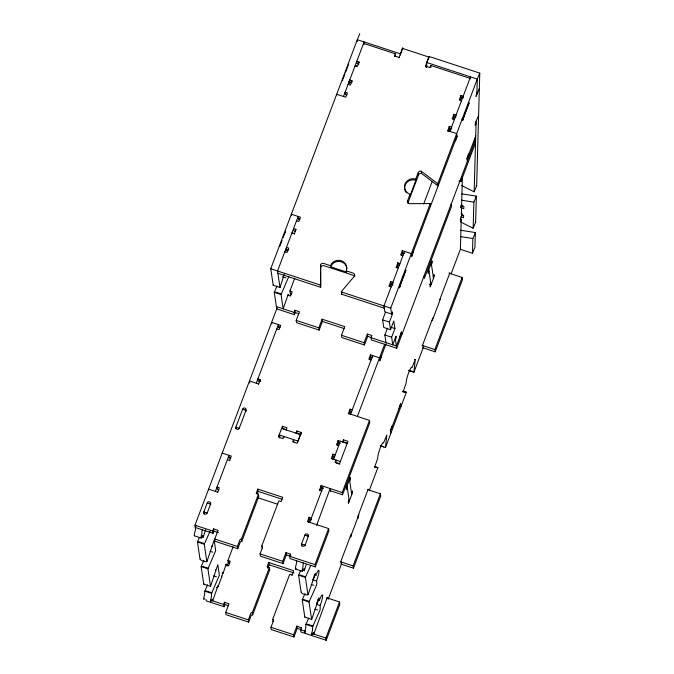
<?xml version="1.0" encoding="UTF-8"?>
<svg xmlns="http://www.w3.org/2000/svg" width="674" height="674" viewBox="0 0 674 674"><rect width="100%" height="100%" fill="white"/><g stroke="black" fill="none" stroke-linecap="round" stroke-linejoin="round"><path stroke-width="1.01" d="M320.664 286.248L320.58 264.857A2.41 2.283 -8.5 0 1 323.663 263.433L330.454 265.666A8.433 7.995 -8.5 0 1 341.238 260.695A8.433 7.995 -8.5 0 1 346.301 270.872L346.47 272.001L330.622 266.803L330.454 265.666M320.639 265.227L320.714 286.627A2.401 2.283 -8.5 0 1 320.58 287.276L277.882 273.256M357.254 41.62L357.313 39.699L359.781 33.7M364.036 44.391L364.103 41.931L343.487 96.475M400.289 55.041L402.799 47.829L402.766 49.042M426.6 67.358L426.735 62.505L429.212 56.506L479.77 73.112L476.644 185.788L474.167 191.787A2.41 1.053 22.4 0 1 473.527 191.517L461.741 185.577M460.721 216.733L463.552 217.66L463.611 215.419L461.353 214.677L461.538 207.946L462.6 205.376M462.406 176.63L461.665 203.455L460.78 207.693L461.875 205.031M470.452 78.892L470.503 76.878L449.895 131.422M460.485 249.338L472.466 253.272L472.87 238.604L475.347 232.606A2.41 1.053 22.4 0 0 474.698 232.446M460.73 221.999L472.508 227.938A2.41 1.062 22.4 0 0 473.156 228.191L473.881 202.192L476.358 196.193A2.41 1.062 22.4 0 0 475.701 196.024L461.976 193.91M474.167 191.787L476.122 121.362M476.872 94.47L477.293 79.111L479.77 73.112M475.347 232.606L474.934 247.274L472.466 253.272M473.156 228.2L475.633 222.201L476.358 196.193M292.794 233.314L292.727 232.884L292.348 233.457M392.538 285.591L392.656 284.714M380.355 445.935L385.452 447.612L406.329 392.369L403.044 392.074L406.211 382.832A8.433 1.255 -71.8 0 1 408.68 372.612A8.433 1.255 -71.8 0 1 411.932 367.692L415.218 359.663L413.912 372.284L408.823 370.607M342.586 80.728L342.695 80.189M355.923 66.507L355.965 65.538L355.586 66.111M288.817 276.534L281.05 294.555L283.173 308.827L288.169 294.546L288.287 295.305M284.31 274.175L280.005 287.528L273.214 285.296L270.754 268.749L357.313 39.699L400.322 53.827M205.629 529.697L203.211 537.186L202.082 536.816M306.131 564.863L304.336 570.398L303.199 570.027M200.304 558.889C199.243 560.33 207.036 562.891 207.095 561.113L214.189 540.043L215.68 550.776L207.912 568.789L210.524 586.346L203.733 584.122L201.122 566.564L203.944 560.246M301.43 592.101C300.36 593.541 308.161 596.102 308.22 594.333L315.373 573.279L315.744 575.655L314.05 575.099M349.89 81.107L349.444 83.391L350.067 82.245M399.859 285.633L399.404 287.916L405.925 270.063L399.859 285.633L400.027 286.77M463.089 118.287L462.642 120.57L469.155 102.718L463.072 118.329L463.24 119.467L461.732 118.969M273.391 284.807L273.214 285.296M203.91 583.633L203.733 584.122M304.968 617.013L311.649 619.566L319.029 597.863L319.4 600.239L317.707 599.675M210.524 586.346L217.845 564.627L219.336 575.36L211.569 593.373L211.366 597.13A4.819 0.716 -71.8 0 0 210.49 601.435A4.819 0.716 -71.8 0 0 211.796 599.978L212.377 599.127L212.681 600.846L218.014 585.672L218.132 586.422A1.811 1.71 -8.5 0 1 216.489 587.585M279.87 246.221L280.889 243.516M280.957 243.339L282.044 240.45M283.088 237.703L284.95 232.783M343.083 78.925L344.919 74.073M345.644 72.143L348.188 65.42M286.829 249.591L286.206 250.736L286.492 247.316L288.758 248.066L287.116 252.388L284.858 251.646L284.967 252.405M294.319 234.392L295.844 229.312L293.578 228.57L293.915 230.837L295.608 231.393M291.539 215.343L291.37 214.214L300.419 217.188L298.784 221.51L296.526 220.769L296.636 221.527M346.975 94.908L345.467 94.411L345.13 92.144L347.388 92.886L345.754 97.216L336.697 94.242L336.815 95M349.873 81.15L349.705 80.021L351.971 80.762L350.337 85.084L348.07 84.343M358.829 64.097L357.127 63.541L356.79 61.267L359.057 62.008L357.422 66.338L355.156 65.597L355.324 66.726M194.66 535.619A4.819 0.716 -71.8 0 1 195.106 531.23L195.544 529.073L194.971 525.206L277.09 307.9M195.949 525.796L195.308 527.481L213.043 533.303L213.86 531.137L213.523 528.871L218.047 530.362L214.779 539.015L215.116 541.281L237.754 548.72L240.214 542.225A1.205 1.146 -8.5 0 1 241.747 541.517L258.782 496.443L258.445 494.177L256.179 493.435L257.813 489.105L282.718 497.286L281.083 501.608L278.817 500.866L261.79 545.94L262.127 548.206A1.205 1.146 -8.5 0 1 262.515 548.425M210.735 504.759L210.617 504A1.811 1.71 -8.5 0 0 209.538 501.818A1.811 1.71 -8.5 0 0 207.221 502.888L203.818 511.903L204.155 514.161M246.153 411.014L246.044 410.255A1.811 1.71 -8.5 0 0 244.957 408.073A1.811 1.71 -8.5 0 0 242.648 409.135L235.833 427.164L236.06 428.681M290.595 295.515L289.921 290.974L294.74 278.227M207.213 513.015L203.818 511.903A1.811 1.71 -8.5 0 0 204.904 514.085A1.811 1.71 -8.5 0 0 207.213 513.015L210.617 504L207.221 502.888M215.385 491.38L229.017 455.321L229.463 458.354M239.228 428.285L235.833 427.164A1.811 1.71 -8.5 0 0 236.919 429.346A1.811 1.71 -8.5 0 0 239.228 428.285L246.044 410.255L242.648 409.135M256.263 383.211L278.404 324.615L278.851 327.64M217.71 492.509L219.286 487.799L217.02 487.058L217.357 489.324L218.873 489.821M229.699 460.772L231.275 456.071L222.218 453.096L222.285 453.551M258.58 384.332L260.164 379.622L257.898 378.881L258.235 381.155L259.743 381.653M277.09 286.003L274.259 292.322L276.719 308.861L294.454 314.691L294.117 312.416L294.934 310.251L299.467 311.742L296.189 320.394L296.535 322.669L319.173 330.1L322.442 321.447L322.105 319.181L344.743 326.612L341.474 335.264L341.811 337.539L364.449 344.97L367.718 336.318L367.381 334.051L371.905 335.534L371.088 337.699L371.425 339.974L396.708 348.273L475.187 140.58M213.043 533.303L212.706 531.036L213.523 528.871M294.454 314.691L295.271 312.525L294.934 310.251M394.492 56.321L395.25 53.785L363.556 43.372M399.016 57.812L402.386 48.368L428.799 57.046L428.883 57.61M218.132 586.422L221.535 577.416A1.811 1.71 -8.5 0 0 221.476 576.101M222.041 572.715L223.17 573.085L226.194 564.037L226.304 564.795M229.783 563.228L228.275 562.731L227.938 560.465L233.12 546.766M227.003 566.109L228.798 561.366M228.629 565.916L230.205 561.206L227.938 560.465M319.173 330.1L318.836 327.834L322.105 319.181M286.138 429.911L286.956 427.746L282.431 426.254L278.345 437.072L282.869 438.563L283.687 436.398L283.914 437.915M257.173 493.975L258.15 491.371L257.813 489.105M237.754 548.72L237.417 546.446L239.868 539.958A1.205 1.146 -8.5 0 1 241.41 539.251L258.445 494.177M279.424 437.375L280.165 435.412M425.429 66.482L428.799 57.046M426.052 67.467L426.735 65.656M206 599.371L206.227 600.888L223.962 606.71L223.625 604.443L224.442 602.278L228.966 603.769L225.697 612.422L226.034 614.688L248.672 622.127L251.124 615.64A1.205 1.146 -8.5 0 1 252.666 614.924L269.701 569.859L269.364 567.584L267.098 566.842L268.732 562.512L293.637 570.693L292.053 575.402M223.962 606.71L224.779 604.553L224.442 602.278M469.963 78.319L430.72 65.429L429.902 67.594L425.37 66.111M295.953 433.129L296.771 430.964L301.295 432.455L301.522 433.972M301.295 432.455L297.209 443.273L292.685 441.782L293.502 439.625L293.839 441.891M290.78 556.042L290.494 554.154L285.97 552.663L286.307 554.938L283.038 563.59L260.4 556.151L260.054 553.885L262.515 547.398A1.205 1.146 -8.5 0 0 261.79 545.94M267.763 568.249L269.069 564.787L268.732 562.512M248.672 622.127L248.335 619.861L250.787 613.365A1.205 1.146 -8.5 0 1 252.329 612.658L269.364 567.584M407.854 202.647L407.576 200.759L410.028 194.272A8.433 7.995 -8.5 0 1 404.964 184.095A8.433 7.995 -8.5 0 1 415.748 179.124L418.2 172.637A2.41 2.283 -8.5 0 1 421.284 171.213L437.199 183.294A2.41 2.283 -8.5 0 0 437.814 183.598L438.151 185.864A2.41 2.283 -8.5 0 1 437.536 185.561L421.621 173.488A2.41 2.283 -8.5 0 0 418.537 174.903L407.913 203.026M415.748 179.124L415.917 180.261L410.196 195.401L410.028 194.272M364.449 344.97L364.112 342.704L367.381 334.051M283.038 563.59L282.701 561.324L285.97 552.663M389.05 286.231L390.634 281.521L392.891 282.271L393.06 283.4M396.194 267.856L397.719 262.776L400.036 263.896M413.322 251.562L411.806 256.651L411.351 253.618L402.294 250.644L400.659 254.974L402.926 255.716M447.688 131.059L449.263 126.35L451.529 127.091L451.698 128.228M452.271 118.927L453.846 114.226L456.172 115.347M463.367 97.351L463.198 96.214L460.932 95.472L459.297 99.803L461.623 100.923M389.985 286.391L390.971 283.796L390.634 281.521M397.07 267.637L398.056 265.042L397.719 262.776M401.653 255.513L402.639 252.918L402.294 250.644M448.623 131.219L449.6 128.624L449.263 126.35M453.206 119.087L454.183 116.492L453.846 114.226M460.291 100.342L461.269 97.747L460.932 95.472M404.56 251.394L383.953 305.937L384.837 311.86L391.628 314.092L392.445 311.927L392.664 313.444L389.395 322.096L390.524 329.662L383.733 327.438L382.605 319.864L385.511 312.172M311.607 519.738L311.354 518.036L309.088 517.295L307.454 521.625L328.583 528.559L328.92 530.834L315.297 566.893L290.014 558.586L289.677 556.32L290.494 554.154M423.66 204.02L432.219 181.365M319.501 490.268L321.077 485.566L342.207 492.509L342.544 494.775L330.058 490.672M335.197 454.942L332.931 454.192L331.296 458.522L340.353 461.496M347.169 443.467L338.112 440.493L336.478 444.823L338.736 445.565M348.382 413.828L349.966 409.126L352.224 409.868M381.501 355.771L379.976 360.86L379.521 357.827L370.473 354.853L368.838 359.183L371.096 359.924M308.448 522.165L309.425 519.57L309.088 517.295M320.436 490.428L321.414 487.833L321.077 485.566M332.29 459.061L333.268 456.466L332.931 454.192M337.463 445.362L338.449 442.759L338.112 440.493M349.317 413.988L350.303 411.393L349.966 409.126M369.824 359.722L370.81 357.127L370.473 354.853M273.046 621.622L272.709 619.347L289.736 574.273L292.002 575.023M305.019 545.679L308.347 536.1A1.811 1.71 -8.5 0 0 307.26 533.918A1.811 1.71 -8.5 0 0 304.951 534.988L301.539 544.002L301.842 546.016M309.72 522.367L323.343 486.308M333.563 459.264L340.37 441.234M350.59 414.19L372.73 355.602M391.628 314.092L390.743 308.161L430.223 203.683A2.41 2.283 -8.5 0 0 429.54 203.556L409.025 203.666A2.41 2.283 -8.5 0 1 407.576 200.759M437.814 183.598L477.293 79.111L426.735 62.505M301.472 627.941L296.889 626.079L297.226 628.345L293.957 636.997L271.31 629.567L270.973 627.292L273.425 620.805A1.205 1.146 -8.5 0 0 272.709 619.347M411.688 255.893L457.023 135.921M342.636 441.984L343.454 439.819L347.986 441.301L339.536 463.661L335.012 462.17L335.829 460.005L336.166 462.28M385.983 342.569L384.854 335.003L387.398 328.272M357.389 416.422L384.635 344.313M390.524 329.662L393.793 321.009L394.922 328.575L391.645 337.236L392.774 344.802L396.042 336.149L396.27 337.657L395.453 339.822L396.708 348.273M379.866 360.101L386.067 343.681M401.477 332.484L396.371 346.006L371.088 337.699M467.015 159.047L475.718 136.022M315.297 566.893L314.96 564.618L328.583 528.559M342.207 492.509L369.462 420.391L348.332 413.448M342.544 494.775L369.799 422.657L369.462 420.391M458.96 180.986L460.881 181.618L475.524 142.854L474.85 138.313M347.262 487.513L346.444 489.678L346.217 488.161L350.303 477.344L350.531 478.86L349.713 481.025M429.009 271.167L428.192 273.332L427.965 271.816L432.059 260.998L432.278 262.515L431.461 264.68M293.957 636.997L293.611 634.731L296.889 626.079M349.065 499.619L348.247 501.785L348.466 503.301L352.553 492.483L352.334 490.967L351.516 493.132M430.812 283.274L429.995 285.439L430.223 286.956L434.309 276.138L434.081 274.621L433.264 276.787M327.016 597.872L339.502 601.975L339.839 604.241L326.216 640.3L300.933 631.993L300.596 629.727L301.413 627.561M368.189 489.08L357.97 516.115L358.273 518.138M432.91 317.799L422.691 344.844L423.137 347.877L413.912 372.284M439.718 299.77L449.937 272.734M350.455 537.068L358.897 514.717M390.44 431.242L400.659 404.198M432.202 320.723L440.653 298.363M328.128 599.304L341.389 564.222L340.943 561.189L351.154 534.145L351.457 536.167M369.377 490.15L377.861 467.697L374.399 466.45M451.108 273.863L460.384 249.304L461.227 219.151L460.401 221.148L460.468 218.907L462.297 214.467M326.216 640.3L325.879 638.034L339.502 601.975M340.977 564.087L353.462 568.182L353.125 565.916L380.372 493.798L367.886 489.695M422.724 347.742L435.21 351.836L434.873 349.57L462.128 277.452L448.918 273.113M353.462 568.182L380.717 496.072L380.372 493.798M435.21 351.836L462.465 279.727L462.128 277.452M200.077 559.538L197.465 541.98L199.428 537.574M206.867 561.771L204.256 544.213L210.094 531.205M204.534 598.681A4.819 0.716 -71.8 0 1 203.683 598.933A4.819 0.716 -71.8 0 1 204.576 594.898L204.778 591.149L207.6 584.83M301.194 592.749L298.59 575.192L300.545 570.785M307.993 594.982L305.381 577.424L310.79 565.376M304.85 617.333L302.238 599.776L305.069 593.457M311.649 619.566L309.037 602.008L316.317 585.731L316.881 583.398L316.536 580.954A8.433 1.255 -71.8 0 0 319.004 570.726A8.433 1.255 -71.8 0 0 315.744 575.655M305.246 632.507A4.819 0.716 -71.8 0 1 305.693 628.109L305.895 624.36L308.726 618.041M327.429 598.006L327.311 597.248L313.798 634.066L313.494 632.338L312.913 633.198A4.819 0.716 -71.8 0 1 311.607 634.655A4.819 0.716 -71.8 0 1 312.492 630.342L312.694 626.593L320.116 609.877L320.192 605.53A8.433 1.255 -71.8 0 0 322.661 595.311A8.433 1.255 -71.8 0 0 319.4 600.239M476.931 92.228L476.046 96.466L479.34 88.471M478.599 115.364L475.296 123.359L475.237 125.6L476.063 123.603M461.353 214.677L462.052 212.959M348.551 64.451L348.795 63.878M285.557 231.224L285.431 232.555M384.29 308.203L341.592 294.184L341.491 291.463L354.541 276.003A2.41 2.283 -8.5 0 0 353.092 273.096L346.301 270.872M341.592 294.184L341.642 291.699M377.794 467.571L374.584 467.394L377.743 458.16A8.433 1.255 -71.8 0 1 380.212 447.94A8.433 1.255 -71.8 0 1 383.472 443.02L386.817 435.016L385.452 447.612M461.336 200.186L473.232 202.023A2.41 1.053 22.4 0 1 473.881 202.192M460.46 230.238L474.698 232.437M461.033 236.709L472.221 238.436A2.41 1.07 22.5 0 1 472.87 238.596M394.433 55.942L398.957 57.433M461.269 97.747L462.971 98.303M348.534 81.79L351.558 82.784M454.183 116.492L455.995 117.091M452.212 118.548L454.537 119.669M449.6 128.624L451.302 129.181M448.404 129.627L450.367 130.267M447.629 130.68L456.686 133.654L457.141 136.679L455.498 141.009L455.388 140.251M461.033 205.519L463.864 206.455L463.796 208.696L461.538 207.946M298.043 218.561L300.006 219.21M402.639 252.918L404.451 253.508M398.056 265.042L399.564 265.539M294.201 233.642L291.943 232.892L292.027 233.465M396.085 267.098L398.342 267.848M429.228 284.192L431.04 284.79L428.782 269.651M286.374 249.439L288.337 250.088M390.971 283.796L392.782 284.386M388.999 285.852L391.316 286.972M270.754 268.749L320.243 285.009L320.58 287.276M341.255 291.909L390.743 308.161M282.305 276.753L285.928 277.941M382.605 319.864L389.395 322.096M289.921 290.974L292.187 291.716L290.553 296.046L287.832 295.153M290.258 293.249L291.766 293.738M391.038 327.303L394.922 328.575M275.632 292.103L281.294 293.965M274.259 292.322L281.05 294.555M422 345.341L434.873 349.57M384.854 335.003L391.645 337.236M295.271 312.525L298.894 313.713M322.442 321.447L344.094 328.558M367.718 336.318L371.34 337.514M276.382 306.594L294.117 312.416M296.189 320.394L318.836 327.834M341.474 335.264L364.112 342.704M414.468 359.512L415.31 359.79M278.286 326.738L280.098 327.337M370.81 357.127L372.621 357.717M408.823 370.304L412.218 371.416M276.77 328.946L279.036 329.687L280.67 325.357L271.614 322.383L271.841 323.899M402.867 391.122L406.262 392.243M402.934 391.249L406.329 392.369M350.303 411.393L351.811 411.89M258.53 383.953L249.473 380.978L249.768 383.001M380.363 445.632L383.759 446.744M347.413 443.273L343.791 442.085L343.454 439.819M338.449 442.759L340.26 443.357M286.391 429.717L282.768 428.529L282.431 426.254M300.73 434.427L297.108 433.239L296.771 430.964M281.597 428.411L300.461 434.612L298.009 441.099L279.146 434.907L279.592 437.931M374.466 466.576L377.861 467.697M333.268 456.466L334.776 456.964M335.955 462.928L339.831 464.201M228.899 457.444L230.71 458.042M321.414 487.833L323.335 488.465M227.382 459.651L229.64 460.393M319.442 489.888L321.709 490.638L321.793 491.203M258.15 491.371L282.061 499.232M258.193 497.85L277.722 504.262M309.425 519.57L310.933 520.058M217.651 492.13L208.595 489.156L208.713 489.905M304.951 534.988L308.347 536.1M340.64 561.813L353.125 565.916M213.86 531.137L218.384 532.629M286.307 554.938L289.93 556.126M194.971 525.206L212.706 531.036M289.677 556.32L314.96 564.618M214.779 539.015L237.417 546.446M260.054 553.885L282.701 561.324M194.373 535.796L201.164 538.029M295.49 569.008L302.281 571.24M269.069 564.787L293.974 572.967M198.838 541.761L204.492 543.623M299.955 574.981L305.617 576.834M313.006 578.949L313.14 579.834L316.536 580.954M197.465 541.98L204.256 544.213M298.59 575.192L305.381 577.424M269.137 569.673L269.701 569.859M210.069 551.29L212.782 552.183M311.186 584.501L313.907 585.394M225.849 564.644L228.57 565.537M202.495 566.345L208.148 568.207M303.612 599.557L309.273 601.419M316.536 602.649L316.797 604.418L320.192 605.53M201.122 566.564L207.912 568.789M302.238 599.776L309.037 602.008M213.725 575.874L216.438 576.767M314.842 609.085L317.564 609.978M206.151 590.929L211.805 592.791M307.268 624.141L312.93 626.003M204.778 591.149L211.569 593.373M305.895 624.36L312.694 626.593M224.779 604.553L228.461 605.758M297.226 628.345L300.899 629.558M210.819 600.239L223.625 604.443M300.596 629.727L305.457 631.319M312.104 633.509L325.879 638.034M225.697 612.422L248.335 619.861M270.973 627.292L293.611 634.731M468.523 103.906L468.691 105.043M468.649 154.717L468.54 153.958L466.905 158.289L467.352 161.313M460.544 179.343L460.881 181.618M430.72 65.429L430.998 67.324M451.209 204.045L451.546 206.311L424.3 278.429L423.963 276.163M437.257 183.673L437.536 185.561M430.223 203.683L430.56 205.949M421.284 171.213L421.57 173.108M402.386 48.368L402.471 48.932M418.259 173.016L418.546 174.903M431.242 263.163L433.492 278.295M395.25 53.785L395.587 56.052M405.301 271.209L405.47 272.347M401.822 334.751L401.367 331.726L399.842 336.806M359.057 62.008L359.166 62.766M400.996 406.464L400.55 403.44L399.025 408.52M351.971 80.762L352.14 81.899M392.074 426.912L391.965 426.153L390.33 430.484L390.777 433.508M354.541 276.003L354.65 276.761M349.486 479.509L351.735 494.64M347.034 485.996L349.284 501.136M298.607 219.471L298.161 216.438L277.545 270.982L280.005 287.528M295.844 229.312L295.953 230.07M330.589 491.565L330.134 488.54L316.62 525.358M303.224 562.925L303.022 566.674A4.819 0.716 -71.8 0 0 302.146 570.988A4.819 0.716 -71.8 0 0 303.443 569.53L304.025 568.679L304.336 570.398M296.434 560.692L296.661 562.613L295.827 565.798A4.819 0.716 -71.8 0 0 296.189 568.233M260.164 379.622L260.442 381.518M241.41 539.251L241.747 541.517M252.329 612.658L252.666 614.924M223.17 573.085L223.06 572.327L221.535 577.416M211.889 545.738L212.015 546.622M215.41 569.437L215.672 571.207M202.099 529.713L201.897 533.463A4.819 0.716 -71.8 0 0 201.02 537.776A4.819 0.716 -71.8 0 0 202.326 536.319L202.908 535.459L203.211 537.186M475.633 222.209A2.41 1.07 22.4 0 1 475.305 222.091M476.644 185.797A2.41 1.07 22.4 0 1 476.147 185.603M346.697 271.31A8.433 7.995 -8.5 0 1 346.47 272.001M330.622 266.803A8.433 7.995 -8.5 0 1 339.46 261.428A8.433 7.995 -8.5 0 1 346.899 268.235M354.794 276.534A2.41 2.283 -8.5 0 0 353.437 275.371L324 265.708A2.41 2.283 -8.5 0 0 320.917 267.123M320.377 284.361A2.401 2.283 -8.5 0 1 320.243 285.009M406.329 192.747A8.433 7.995 -8.5 0 1 406.279 183.176A8.433 7.995 -8.5 0 1 415.917 180.261M318.473 599.211A8.433 1.255 -71.8 0 1 316.797 604.418M314.817 574.627A8.433 1.255 -71.8 0 1 313.14 579.834M244.982 410.272A1.811 1.71 -8.5 0 1 246.128 410.913M209.875 504.093A1.811 1.71 -8.5 0 1 210.457 504.413M306.931 536.1A1.811 1.71 -8.5 0 1 307.597 536.192M304.934 545.114L301.539 544.002A1.811 1.71 -8.5 0 0 302.626 546.184A1.811 1.71 -8.5 0 0 304.934 545.114"/></g></svg>
